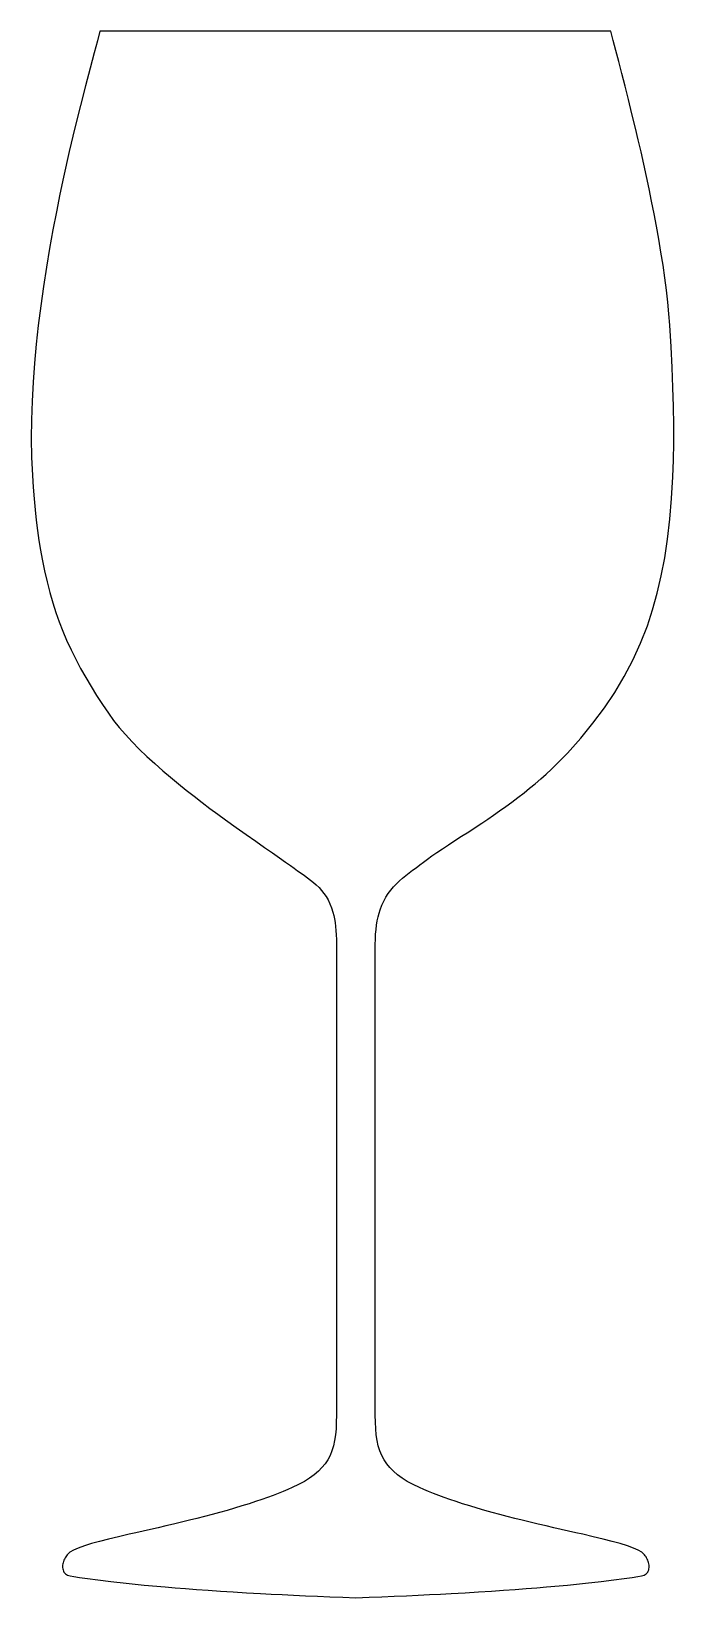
# Model space of a CAD drawing. Extents: x 574 to 843, y 381 to 1036.
import ezdxf

# ---------------------------------------------------------------- set-up
doc = ezdxf.new("R2010")
doc.units = 0
doc.header["$MEASUREMENT"] = 0
doc.layers.add('Poly', color=3, linetype='CONTINUOUS')

msp = doc.modelspace()

# ---------------------------------------------------------------- linework, layer by layer
at = {"layer": 'Poly', "color": 0, "true_color": 0x000000}
msp.add_lwpolyline([(829.6465, 399.8715), (828.156506, 400.763232), (826.130109, 401.658422), (823.606814, 402.562307), (820.626125, 403.480125), (817.227545, 404.417115), (813.450578, 405.378516), (809.334729, 406.369564), (804.9195, 407.3955), (802.015908, 408.059092), (799.019891, 408.739734), (795.941209, 409.438729), (792.789625, 410.157375), (789.5749, 410.896975), (786.306797, 411.658828), (782.995076, 412.444236), (779.6495, 413.2545), (776.515482, 414.031674), (773.368422, 414.832391), (770.216182, 415.657693), (767.066625, 416.508625), (763.927615, 417.386229), (760.807016, 418.291547), (757.712689, 419.225623), (754.6525, 420.1895), (751.972758, 421.064861), (749.423, 421.923641), (747.00018, 422.768756), (744.70125, 423.603125), (742.523164, 424.429666), (740.462875, 425.251297), (738.517336, 426.070936), (736.6835, 426.8915), (734.003088, 428.19751), (731.582516, 429.524391), (729.409654, 430.883545), (727.472375, 432.286375), (725.758549, 433.744283), (724.256047, 435.268672), (722.95274, 436.870943), (721.8365, 438.5625), (720.878154, 440.392982), (720.089297, 442.340547), (719.457072, 444.417369), (718.968625, 446.635625), (718.6111, 449.00749), (718.371641, 451.545141), (718.237393, 454.260752), (718.1955, 457.1665), (718.1955, 522.7905), (718.1955, 588.4195), (718.1955, 654.0385), (718.229061, 656.22683), (718.328609, 658.296953), (718.492447, 660.254318), (718.718875, 662.104375), (719.006193, 663.852572), (719.352703, 665.504359), (719.756705, 667.065186), (720.2165, 668.5405), (720.928338, 670.419943), (721.735766, 672.165172), (722.634529, 673.789908), (723.620375, 675.307875), (724.689049, 676.732795), (725.836297, 678.078391), (727.057865, 679.358385), (728.3495, 680.5865), (729.632285, 681.712783), (730.970219, 682.816391), (732.359668, 683.908959), (733.797, 685.002125), (735.278582, 686.107525), (736.800781, 687.236797), (738.359965, 688.401576), (739.9525, 689.6135), (741.824117, 691.002383), (743.928, 692.47325), (746.24582, 694.029055), (748.75925, 695.67275), (751.449961, 697.407289), (754.299625, 699.235625), (757.289914, 701.160711), (760.4025, 703.1855), (762.780766, 704.755125), (765.208812, 706.382313), (767.679141, 708.068281), (770.18425, 709.81425), (772.716641, 711.621438), (775.268812, 713.491063), (777.833266, 715.424344), (780.4025, 717.4225), (782.731396, 719.29292), (785.052359, 721.218547), (787.359799, 723.200307), (789.648125, 725.239125), (791.911748, 727.335928), (794.145078, 729.491641), (796.342525, 731.707189), (798.4985, 733.9835), (804.063441, 740.230217), (809.216281, 746.513859), (813.965668, 752.875291), (818.32025, 759.355375), (822.288676, 765.994975), (825.879594, 772.834953), (829.101652, 779.916174), (831.9635, 787.2795), (834.161283, 793.928666), (836.100141, 800.847703), (837.785709, 808.063295), (839.223625, 815.602125), (840.419525, 823.490877), (841.379047, 831.756234), (842.107826, 840.424881), (842.6115, 849.5235), (842.840711, 856.474934), (842.954563, 863.681719), (842.955258, 871.154332), (842.845, 878.90325), (842.625992, 886.938949), (842.300437, 895.271906), (841.870539, 903.912598), (841.3385, 912.8715), (840.982145, 917.61241), (840.511719, 922.519469), (839.935309, 927.572543), (839.261, 932.7515), (838.496879, 938.036207), (837.651031, 943.406531), (836.731543, 948.84234), (835.7465, 954.3235), (834.759713, 959.540732), (833.728453, 964.763484), (832.659623, 969.974588), (831.560125, 975.156875), (830.436861, 980.293178), (829.296734, 985.366328), (828.146646, 990.359158), (826.9935, 995.2545), (825.521572, 1001.359811), (824.070516, 1007.240672), (822.65492, 1012.860979), (821.289375, 1018.184625), (819.988471, 1023.175506), (818.766797, 1027.797516), (817.638943, 1032.014549), (816.6195, 1035.7905), (745.4125, 1035.7905), (674.2045, 1035.7905), (602.9975, 1035.7905), (602.007414, 1031.885334), (600.645, 1026.733609), (598.967398, 1020.427236), (597.03175, 1013.058125), (594.895195, 1004.718186), (592.614875, 995.499328), (590.24793, 985.493463), (587.8515, 974.7925), (586.335914, 967.65632), (584.84625, 960.299125), (583.397273, 952.74468), (582.00375, 945.01675), (580.680445, 937.139102), (579.442125, 929.1355), (578.303555, 921.029711), (577.2795, 912.8455), (576.420283, 904.960188), (575.692516, 897.045625), (575.109146, 889.122625), (574.683125, 881.212), (574.4274, 873.334563), (574.354922, 865.511125), (574.478639, 857.7625), (574.8115, 850.1095), (575.132318, 845.16277), (575.508672, 840.389969), (575.940033, 835.784559), (576.425875, 831.34), (576.96567, 827.049754), (577.558891, 822.907281), (578.20501, 818.906043), (578.9035, 815.0395), (579.886273, 810.216223), (580.955062, 805.594156), (582.108695, 801.159074), (583.346, 796.89675), (584.665805, 792.792957), (586.066937, 788.833469), (587.548227, 785.004059), (589.1085, 781.2905), (590.963025, 777.221525), (592.915016, 773.261453), (594.962842, 769.389811), (597.104875, 765.586125), (599.339486, 761.829924), (601.665047, 758.100734), (604.079928, 754.378084), (606.5825, 750.6415), (608.695566, 747.709531), (611.067031, 744.737813), (613.672918, 741.736), (616.48925, 738.71375), (619.492051, 735.680719), (622.657344, 732.646563), (625.961152, 729.620938), (629.3795, 726.6135), (632.575271, 723.896723), (635.827984, 721.210531), (639.119486, 718.562262), (642.431625, 715.95925), (645.746248, 713.408832), (649.045203, 710.918344), (652.310338, 708.495121), (655.5235, 706.1465), (659.954121, 702.959725), (664.191969, 699.958609), (668.18527, 697.164096), (671.88225, 694.597125), (675.231137, 692.278639), (678.180156, 690.229578), (680.677535, 688.470885), (682.6715, 687.0235), (684.216639, 685.885891), (685.711234, 684.810438), (687.153307, 683.783078), (688.540875, 682.78975), (689.871959, 681.816391), (691.144578, 680.848938), (692.356752, 679.873328), (693.5065, 678.8755), (694.659131, 677.773271), (695.736422, 676.613047), (696.735971, 675.377893), (697.655375, 674.050875), (698.492232, 672.615061), (699.244141, 671.053516), (699.908697, 669.349307), (700.4835, 667.4855), (700.81807, 666.136852), (701.110312, 664.7035), (701.359523, 663.180336), (701.565, 661.56225), (701.726039, 659.844133), (701.841937, 658.020875), (701.911992, 656.087367), (701.9355, 654.0385), (701.9355, 588.4195), (701.9355, 522.7905), (701.9355, 457.1665), (701.89365, 454.26042), (701.759516, 451.544547), (701.520217, 449.006682), (701.162875, 446.634625), (700.674611, 444.416178), (700.042547, 442.339141), (699.253803, 440.391314), (698.2955, 438.5605), (697.179916, 436.869273), (695.877078, 435.26725), (694.374857, 433.743039), (692.661125, 432.28525), (690.723752, 430.882492), (688.550609, 429.523375), (686.129568, 428.196508), (683.4485, 426.8905), (681.614949, 426.069979), (679.669531, 425.250453), (677.609223, 424.428982), (675.431, 423.602625), (673.13184, 422.768439), (670.708719, 421.923484), (668.158613, 421.064818), (665.4785, 420.1895), (662.41798, 419.225295), (659.323406, 418.290984), (656.202629, 417.385525), (653.0635, 416.507875), (649.913871, 415.65699), (646.761594, 414.831828), (643.61452, 414.031346), (640.4805, 413.2545), (637.134592, 412.444193), (633.822609, 411.658672), (630.554291, 410.896658), (627.339375, 410.156875), (624.1876, 409.438045), (621.108703, 408.738891), (618.112424, 408.058135), (615.2085, 407.3945), (610.794211, 406.368607), (606.678937, 405.377672), (602.902195, 404.416432), (599.5035, 403.479625), (596.522367, 402.56199), (593.998312, 401.658266), (591.970852, 400.763189), (590.4795, 399.8715), (590.090793, 399.560187), (589.720906, 399.212313), (589.371691, 398.831719), (589.045, 398.42225), (588.742684, 397.98775), (588.466594, 397.532063), (588.218582, 397.059031), (588.0005, 396.5725), (587.806848, 396.052736), (587.650344, 395.526891), (587.533168, 394.999381), (587.4575, 394.474625), (587.42552, 393.957041), (587.439406, 393.451047), (587.50134, 392.961061), (587.6135, 392.4915), (587.781223, 392.040076), (588.005406, 391.618922), (588.288324, 391.232713), (588.63225, 390.886125), (589.039457, 390.583834), (589.512219, 390.330516), (590.052809, 390.130846), (590.6635, 389.9895), (592.158986, 389.738674), (594.550828, 389.363453), (597.88535, 388.8796), (602.208875, 388.302875), (607.567729, 387.649041), (614.008234, 386.933859), (621.576717, 386.173092), (630.3195, 385.3825), (634.465744, 385.036064), (638.842953, 384.688328), (643.454842, 384.340521), (648.305125, 383.993875), (653.397518, 383.649619), (658.735734, 383.308984), (664.32349, 382.973201), (670.1645, 382.6435), (674.646049, 382.405184), (679.269453, 382.171344), (684.036225, 381.94252), (688.947875, 381.71925), (694.005916, 381.502074), (699.211859, 381.291531), (704.567217, 381.08816), (710.0735, 380.8925), (715.57941, 381.08816), (720.934406, 381.291531), (726.140012, 381.502074), (731.19775, 381.71925), (736.109145, 381.94252), (740.875719, 382.171344), (745.498996, 382.405184), (749.9805, 382.6435), (755.821137, 382.973201), (761.408531, 383.308984), (766.74641, 383.649619), (771.8385, 383.993875), (776.688527, 384.340521), (781.300219, 384.688328), (785.677301, 385.036064), (789.8235, 385.3825), (798.564682, 386.173092), (806.132078, 386.933859), (812.571967, 387.649041), (817.930625, 388.302875), (822.25433, 388.8796), (825.589359, 389.363453), (827.98199, 389.738674), (829.4785, 389.9895), (830.089057, 390.130895), (830.629266, 390.330719), (831.101436, 390.584309), (831.507875, 390.887), (831.850893, 391.234129), (832.132797, 391.621031), (832.355896, 392.043043), (832.5225, 392.4955), (832.633535, 392.965016), (832.694344, 393.454875), (832.707105, 393.960672), (832.674, 394.478), (832.597207, 395.002453), (832.478906, 395.529625), (832.321277, 396.055109), (832.1265, 396.5745), (831.908375, 397.060658), (831.66025, 397.533328), (831.384, 397.988678), (831.0815, 398.422875), (830.754625, 398.832088), (830.40525, 399.212484), (830.03525, 399.560232), (829.6465, 399.8715), (830.03525, 399.560232), (829.6465, 399.8715)], dxfattribs=at)

doc.saveas('drawing.dxf')
